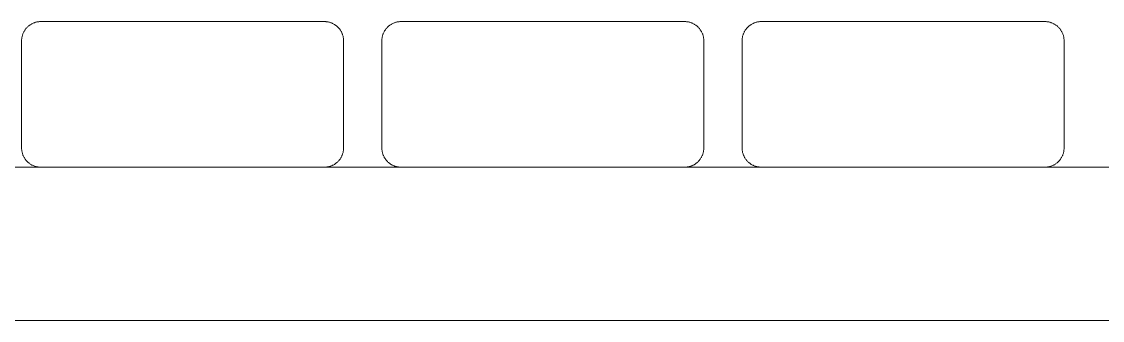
# Model space of a CAD drawing. Header units: millimetres. Extents: x -402 to 3954, y -41 to 3282.
# Drawn here: x 476.6 to 758.6, y 2845 to 2923 of the extents above; entities that cross this region are included whole.
import ezdxf

# ---------------------------------------------------------------- set-up
doc = ezdxf.new("R2010")
doc.units = ezdxf.units.MM
doc.layers.add('ZANO_R', color=7, linetype='Continuous', lineweight=0)

msp = doc.modelspace()

# ---------------------------------------------------------------- linework, layer by layer
at = {"layer": 'ZANO_R'}
for p, q in [((478.1, 2921.58), (477.98, 2921.45)), ((478.22, 2921.7), (478.1, 2921.58)), ((478.35, 2921.81), (478.22, 2921.7)), ((478.48, 2921.92), (478.35, 2921.81)), ((478.61, 2922.03), (478.48, 2921.92)), ((478.75, 2922.13), (478.61, 2922.03)), ((478.89, 2922.22), (478.75, 2922.13)), ((479.03, 2922.31), (478.89, 2922.22)), ((479.18, 2922.4), (479.03, 2922.31)), ((479.33, 2922.48), (479.18, 2922.4)), ((479.48, 2922.56), (479.33, 2922.48)), ((479.64, 2922.63), (479.48, 2922.56)), ((479.8, 2922.69), (479.64, 2922.63)), ((479.96, 2922.75), (479.8, 2922.69)), ((480.12, 2922.81), (479.96, 2922.75)), ((480.28, 2922.86), (480.12, 2922.81)), ((480.45, 2922.9), (480.28, 2922.86)), ((480.61, 2922.94), (480.45, 2922.9)), ((480.78, 2922.97), (480.61, 2922.94)), ((480.95, 2922.99), (480.78, 2922.97)), ((481.12, 2923.02), (480.95, 2922.99)), ((481.29, 2923.03), (481.12, 2923.02)), ((481.46, 2923.04), (481.29, 2923.03)), ((481.63, 2923.04), (481.46, 2923.04)), ((481.63, 2923.04), (555.63, 2923.04)), ((555.63, 2923.04), (555.8, 2923.04)), ((555.8, 2923.04), (555.97, 2923.03)), ((555.97, 2923.03), (556.14, 2923.02)), ((556.14, 2923.02), (556.31, 2922.99)), ((556.31, 2922.99), (556.48, 2922.97)), ((556.48, 2922.97), (556.65, 2922.94)), ((556.65, 2922.94), (556.82, 2922.9)), ((556.82, 2922.9), (556.98, 2922.86)), ((556.98, 2922.86), (557.14, 2922.81)), ((557.14, 2922.81), (557.31, 2922.75)), ((557.31, 2922.75), (557.47, 2922.69)), ((557.47, 2922.69), (557.62, 2922.63)), ((557.62, 2922.63), (557.78, 2922.56)), ((557.78, 2922.56), (557.93, 2922.48)), ((557.93, 2922.48), (558.08, 2922.4)), ((558.08, 2922.4), (558.23, 2922.31)), ((558.23, 2922.31), (558.37, 2922.22)), ((558.37, 2922.22), (558.51, 2922.13)), ((558.51, 2922.13), (558.65, 2922.03)), ((558.65, 2922.03), (558.79, 2921.92)), ((558.79, 2921.92), (558.92, 2921.81)), ((558.92, 2921.81), (559.04, 2921.7)), ((559.04, 2921.7), (559.17, 2921.58)), ((559.17, 2921.58), (559.29, 2921.45)), ((572.1, 2921.58), (571.98, 2921.45)), ((572.22, 2921.7), (572.1, 2921.58)), ((572.35, 2921.81), (572.22, 2921.7)), ((572.48, 2921.92), (572.35, 2921.81)), ((572.61, 2922.03), (572.48, 2921.92)), ((572.75, 2922.13), (572.61, 2922.03)), ((572.89, 2922.22), (572.75, 2922.13)), ((573.03, 2922.31), (572.89, 2922.22)), ((573.18, 2922.4), (573.03, 2922.31)), ((573.33, 2922.48), (573.18, 2922.4)), ((573.48, 2922.56), (573.33, 2922.48)), ((573.64, 2922.63), (573.48, 2922.56)), ((573.8, 2922.69), (573.64, 2922.63)), ((573.96, 2922.75), (573.8, 2922.69)), ((574.12, 2922.81), (573.96, 2922.75)), ((574.28, 2922.86), (574.12, 2922.81)), ((574.45, 2922.9), (574.28, 2922.86)), ((574.61, 2922.94), (574.45, 2922.9)), ((574.78, 2922.97), (574.61, 2922.94)), ((574.95, 2922.99), (574.78, 2922.97)), ((575.12, 2923.02), (574.95, 2922.99)), ((575.29, 2923.03), (575.12, 2923.02)), ((575.46, 2923.04), (575.29, 2923.03)), ((575.63, 2923.04), (575.46, 2923.04)), ((575.63, 2923.04), (649.63, 2923.04)), ((649.63, 2923.04), (649.8, 2923.04)), ((649.8, 2923.04), (649.97, 2923.03)), ((649.97, 2923.03), (650.14, 2923.02)), ((650.14, 2923.02), (650.31, 2922.99)), ((650.31, 2922.99), (650.48, 2922.97)), ((650.48, 2922.97), (650.65, 2922.94)), ((650.65, 2922.94), (650.82, 2922.9)), ((650.82, 2922.9), (650.98, 2922.86)), ((650.98, 2922.86), (651.14, 2922.81)), ((651.14, 2922.81), (651.31, 2922.75)), ((651.31, 2922.75), (651.47, 2922.69)), ((651.47, 2922.69), (651.62, 2922.63)), ((651.62, 2922.63), (651.78, 2922.56)), ((651.78, 2922.56), (651.93, 2922.48)), ((651.93, 2922.48), (652.08, 2922.4)), ((652.08, 2922.4), (652.23, 2922.31)), ((652.23, 2922.31), (652.37, 2922.22)), ((652.37, 2922.22), (652.51, 2922.13)), ((652.51, 2922.13), (652.65, 2922.03)), ((652.65, 2922.03), (652.79, 2921.92)), ((652.79, 2921.92), (652.92, 2921.81)), ((652.92, 2921.81), (653.04, 2921.7)), ((653.04, 2921.7), (653.17, 2921.58)), ((653.17, 2921.58), (653.29, 2921.45)), ((666.1, 2921.58), (665.98, 2921.45)), ((666.22, 2921.7), (666.1, 2921.58)), ((666.35, 2921.81), (666.22, 2921.7)), ((666.48, 2921.92), (666.35, 2921.81)), ((666.61, 2922.03), (666.48, 2921.92)), ((666.75, 2922.13), (666.61, 2922.03)), ((666.89, 2922.22), (666.75, 2922.13)), ((667.03, 2922.31), (666.89, 2922.22)), ((667.18, 2922.4), (667.03, 2922.31)), ((667.33, 2922.48), (667.18, 2922.4)), ((667.48, 2922.56), (667.33, 2922.48)), ((667.64, 2922.63), (667.48, 2922.56)), ((667.8, 2922.69), (667.64, 2922.63)), ((667.96, 2922.75), (667.8, 2922.69)), ((668.12, 2922.81), (667.96, 2922.75)), ((668.28, 2922.86), (668.12, 2922.81)), ((668.45, 2922.9), (668.28, 2922.86)), ((668.61, 2922.94), (668.45, 2922.9)), ((668.78, 2922.97), (668.61, 2922.94)), ((668.95, 2922.99), (668.78, 2922.97)), ((669.12, 2923.02), (668.95, 2922.99)), ((669.29, 2923.03), (669.12, 2923.02)), ((669.46, 2923.04), (669.29, 2923.03)), ((669.63, 2923.04), (669.46, 2923.04)), ((669.63, 2923.04), (743.63, 2923.04)), ((743.63, 2923.04), (743.8, 2923.04)), ((743.8, 2923.04), (743.97, 2923.03)), ((743.97, 2923.03), (744.14, 2923.02)), ((744.14, 2923.02), (744.31, 2922.99)), ((744.31, 2922.99), (744.48, 2922.97)), ((744.48, 2922.97), (744.65, 2922.94)), ((744.65, 2922.94), (744.82, 2922.9)), ((744.82, 2922.9), (744.98, 2922.86)), ((744.98, 2922.86), (745.14, 2922.81)), ((745.14, 2922.81), (745.31, 2922.75)), ((745.31, 2922.75), (745.47, 2922.69)), ((745.47, 2922.69), (745.62, 2922.63)), ((745.62, 2922.63), (745.78, 2922.56)), ((745.78, 2922.56), (745.93, 2922.48)), ((745.93, 2922.48), (746.08, 2922.4)), ((746.08, 2922.4), (746.23, 2922.31)), ((746.23, 2922.31), (746.37, 2922.22)), ((746.37, 2922.22), (746.51, 2922.13)), ((746.51, 2922.13), (746.65, 2922.03)), ((746.65, 2922.03), (746.79, 2921.92)), ((746.79, 2921.92), (746.92, 2921.81)), ((746.92, 2921.81), (747.04, 2921.7)), ((747.04, 2921.7), (747.17, 2921.58)), ((747.17, 2921.58), (747.29, 2921.45)), ((476.68, 2918.72), (476.66, 2918.55)), ((476.7, 2918.89), (476.68, 2918.72)), ((476.74, 2919.06), (476.7, 2918.89)), ((476.77, 2919.23), (476.74, 2919.06)), ((476.82, 2919.39), (476.77, 2919.23)), ((476.87, 2919.55), (476.82, 2919.39)), ((476.92, 2919.72), (476.87, 2919.55)), ((476.98, 2919.88), (476.92, 2919.72)), ((477.05, 2920.03), (476.98, 2919.88)), ((477.12, 2920.19), (477.05, 2920.03)), ((477.19, 2920.34), (477.12, 2920.19)), ((477.27, 2920.49), (477.19, 2920.34)), ((477.36, 2920.64), (477.27, 2920.49)), ((477.45, 2920.78), (477.36, 2920.64)), ((477.55, 2920.92), (477.45, 2920.78)), ((477.65, 2921.06), (477.55, 2920.92)), ((477.75, 2921.2), (477.65, 2921.06)), ((477.86, 2921.33), (477.75, 2921.2)), ((477.98, 2921.45), (477.86, 2921.33)), ((559.29, 2921.45), (559.4, 2921.33)), ((559.4, 2921.33), (559.51, 2921.2)), ((559.51, 2921.2), (559.62, 2921.06)), ((559.62, 2921.06), (559.72, 2920.92)), ((559.72, 2920.92), (559.81, 2920.78)), ((559.81, 2920.78), (559.9, 2920.64)), ((559.9, 2920.64), (559.99, 2920.49)), ((559.99, 2920.49), (560.07, 2920.34)), ((560.07, 2920.34), (560.15, 2920.19)), ((560.15, 2920.19), (560.22, 2920.03)), ((560.22, 2920.03), (560.28, 2919.88)), ((560.28, 2919.88), (560.34, 2919.72)), ((560.34, 2919.72), (560.4, 2919.55)), ((560.4, 2919.55), (560.45, 2919.39)), ((560.45, 2919.39), (560.49, 2919.23)), ((560.49, 2919.23), (560.53, 2919.06)), ((560.53, 2919.06), (560.56, 2918.89)), ((560.56, 2918.89), (560.58, 2918.72)), ((560.58, 2918.72), (560.61, 2918.55)), ((570.68, 2918.72), (570.66, 2918.55)), ((570.7, 2918.89), (570.68, 2918.72)), ((570.74, 2919.06), (570.7, 2918.89)), ((570.77, 2919.23), (570.74, 2919.06)), ((570.82, 2919.39), (570.77, 2919.23)), ((570.87, 2919.55), (570.82, 2919.39)), ((570.92, 2919.72), (570.87, 2919.55)), ((570.98, 2919.88), (570.92, 2919.72)), ((571.05, 2920.03), (570.98, 2919.88)), ((571.12, 2920.19), (571.05, 2920.03)), ((571.19, 2920.34), (571.12, 2920.19)), ((571.27, 2920.49), (571.19, 2920.34)), ((571.36, 2920.64), (571.27, 2920.49)), ((571.45, 2920.78), (571.36, 2920.64)), ((571.55, 2920.92), (571.45, 2920.78)), ((571.65, 2921.06), (571.55, 2920.92)), ((571.75, 2921.2), (571.65, 2921.06)), ((571.86, 2921.33), (571.75, 2921.2)), ((571.98, 2921.45), (571.86, 2921.33)), ((653.29, 2921.45), (653.4, 2921.33)), ((653.4, 2921.33), (653.51, 2921.2)), ((653.51, 2921.2), (653.62, 2921.06)), ((653.62, 2921.06), (653.72, 2920.92)), ((653.72, 2920.92), (653.81, 2920.78)), ((653.81, 2920.78), (653.9, 2920.64)), ((653.9, 2920.64), (653.99, 2920.49)), ((653.99, 2920.49), (654.07, 2920.34)), ((654.07, 2920.34), (654.15, 2920.19)), ((654.15, 2920.19), (654.22, 2920.03)), ((654.22, 2920.03), (654.28, 2919.88)), ((654.28, 2919.88), (654.34, 2919.72)), ((654.34, 2919.72), (654.4, 2919.55)), ((654.4, 2919.55), (654.45, 2919.39)), ((654.45, 2919.39), (654.49, 2919.23)), ((654.49, 2919.23), (654.53, 2919.06)), ((654.53, 2919.06), (654.56, 2918.89)), ((654.56, 2918.89), (654.58, 2918.72)), ((654.58, 2918.72), (654.61, 2918.55)), ((664.68, 2918.72), (664.66, 2918.55)), ((664.7, 2918.89), (664.68, 2918.72)), ((664.74, 2919.06), (664.7, 2918.89)), ((664.77, 2919.23), (664.74, 2919.06)), ((664.82, 2919.39), (664.77, 2919.23)), ((664.87, 2919.55), (664.82, 2919.39)), ((664.92, 2919.72), (664.87, 2919.55)), ((664.98, 2919.88), (664.92, 2919.72)), ((665.05, 2920.03), (664.98, 2919.88)), ((665.12, 2920.19), (665.05, 2920.03)), ((665.19, 2920.34), (665.12, 2920.19)), ((665.27, 2920.49), (665.19, 2920.34)), ((665.36, 2920.64), (665.27, 2920.49)), ((665.45, 2920.78), (665.36, 2920.64)), ((665.55, 2920.92), (665.45, 2920.78)), ((665.65, 2921.06), (665.55, 2920.92)), ((665.75, 2921.2), (665.65, 2921.06)), ((665.86, 2921.33), (665.75, 2921.2)), ((665.98, 2921.45), (665.86, 2921.33)), ((747.29, 2921.45), (747.4, 2921.33)), ((747.4, 2921.33), (747.51, 2921.2)), ((747.51, 2921.2), (747.62, 2921.06)), ((747.62, 2921.06), (747.72, 2920.92)), ((747.72, 2920.92), (747.81, 2920.78)), ((747.81, 2920.78), (747.9, 2920.64)), ((747.9, 2920.64), (747.99, 2920.49)), ((747.99, 2920.49), (748.07, 2920.34)), ((748.07, 2920.34), (748.15, 2920.19)), ((748.15, 2920.19), (748.22, 2920.03)), ((748.22, 2920.03), (748.28, 2919.88)), ((748.28, 2919.88), (748.34, 2919.72)), ((748.34, 2919.72), (748.4, 2919.55)), ((748.4, 2919.55), (748.45, 2919.39)), ((748.45, 2919.39), (748.49, 2919.23)), ((748.49, 2919.23), (748.53, 2919.06)), ((748.53, 2919.06), (748.56, 2918.89)), ((748.56, 2918.89), (748.58, 2918.72)), ((748.58, 2918.72), (748.61, 2918.55)), ((476.64, 2918.38), (476.63, 2918.21)), ((476.63, 2918.21), (476.63, 2918.04)), ((476.63, 2890.04), (476.63, 2918.04)), ((476.66, 2918.55), (476.64, 2918.38)), ((560.61, 2918.55), (560.62, 2918.38)), ((560.62, 2918.38), (560.63, 2918.21)), ((560.63, 2918.21), (560.63, 2918.04)), ((560.63, 2918.04), (560.63, 2890.04)), ((570.64, 2918.38), (570.63, 2918.21)), ((570.63, 2918.21), (570.63, 2918.04)), ((570.63, 2890.04), (570.63, 2918.04)), ((570.66, 2918.55), (570.64, 2918.38)), ((654.61, 2918.55), (654.62, 2918.38)), ((654.62, 2918.38), (654.63, 2918.21)), ((654.63, 2918.21), (654.63, 2918.04)), ((654.63, 2918.04), (654.63, 2890.04)), ((664.64, 2918.38), (664.63, 2918.21)), ((664.63, 2918.21), (664.63, 2918.04)), ((664.63, 2890.04), (664.63, 2918.04)), ((664.66, 2918.55), (664.64, 2918.38)), ((748.61, 2918.55), (748.62, 2918.38)), ((748.62, 2918.38), (748.63, 2918.21)), ((748.63, 2918.21), (748.63, 2918.04)), ((748.63, 2918.04), (748.63, 2890.04)), ((476.63, 2890.04), (476.63, 2889.87)), ((476.63, 2889.87), (476.64, 2889.7)), ((476.64, 2889.7), (476.66, 2889.53)), ((476.66, 2889.53), (476.68, 2889.36)), ((476.68, 2889.36), (476.7, 2889.19)), ((476.7, 2889.19), (476.74, 2889.02)), ((476.74, 2889.02), (476.77, 2888.86)), ((476.77, 2888.86), (476.82, 2888.69)), ((476.82, 2888.69), (476.87, 2888.53)), ((476.87, 2888.53), (476.92, 2888.37)), ((476.92, 2888.37), (476.98, 2888.21)), ((476.98, 2888.21), (477.05, 2888.05)), ((477.05, 2888.05), (477.12, 2887.89)), ((477.12, 2887.89), (477.19, 2887.74)), ((477.19, 2887.74), (477.27, 2887.59)), ((559.99, 2887.59), (560.07, 2887.74)), ((560.07, 2887.74), (560.15, 2887.89)), ((560.15, 2887.89), (560.22, 2888.05)), ((560.22, 2888.05), (560.28, 2888.21)), ((560.28, 2888.21), (560.34, 2888.37)), ((560.34, 2888.37), (560.4, 2888.53)), ((560.4, 2888.53), (560.45, 2888.69)), ((560.45, 2888.69), (560.49, 2888.86)), ((560.49, 2888.86), (560.53, 2889.02)), ((560.53, 2889.02), (560.56, 2889.19)), ((560.56, 2889.19), (560.58, 2889.36)), ((560.58, 2889.36), (560.61, 2889.53)), ((560.61, 2889.53), (560.62, 2889.7)), ((560.62, 2889.7), (560.63, 2889.87)), ((560.63, 2889.87), (560.63, 2890.04)), ((570.63, 2890.04), (570.63, 2889.87)), ((570.63, 2889.87), (570.64, 2889.7)), ((570.64, 2889.7), (570.66, 2889.53)), ((570.66, 2889.53), (570.68, 2889.36)), ((570.68, 2889.36), (570.7, 2889.19)), ((570.7, 2889.19), (570.74, 2889.02)), ((570.74, 2889.02), (570.77, 2888.86)), ((570.77, 2888.86), (570.82, 2888.69)), ((570.82, 2888.69), (570.87, 2888.53)), ((570.87, 2888.53), (570.92, 2888.37)), ((570.92, 2888.37), (570.98, 2888.21)), ((570.98, 2888.21), (571.05, 2888.05)), ((571.05, 2888.05), (571.12, 2887.89)), ((571.12, 2887.89), (571.19, 2887.74)), ((571.19, 2887.74), (571.27, 2887.59)), ((653.99, 2887.59), (654.07, 2887.74)), ((654.07, 2887.74), (654.15, 2887.89)), ((654.15, 2887.89), (654.22, 2888.05)), ((654.22, 2888.05), (654.28, 2888.21)), ((654.28, 2888.21), (654.34, 2888.37)), ((654.34, 2888.37), (654.4, 2888.53)), ((654.4, 2888.53), (654.45, 2888.69)), ((654.45, 2888.69), (654.49, 2888.86)), ((654.49, 2888.86), (654.53, 2889.02)), ((654.53, 2889.02), (654.56, 2889.19)), ((654.56, 2889.19), (654.58, 2889.36)), ((654.58, 2889.36), (654.61, 2889.53)), ((654.61, 2889.53), (654.62, 2889.7)), ((654.62, 2889.7), (654.63, 2889.87)), ((654.63, 2889.87), (654.63, 2890.04)), ((664.63, 2890.04), (664.63, 2889.87)), ((664.63, 2889.87), (664.64, 2889.7)), ((664.64, 2889.7), (664.66, 2889.53)), ((664.66, 2889.53), (664.68, 2889.36)), ((664.68, 2889.36), (664.7, 2889.19)), ((664.7, 2889.19), (664.74, 2889.02)), ((664.74, 2889.02), (664.77, 2888.86)), ((664.77, 2888.86), (664.82, 2888.69)), ((664.82, 2888.69), (664.87, 2888.53)), ((664.87, 2888.53), (664.92, 2888.37)), ((664.92, 2888.37), (664.98, 2888.21)), ((664.98, 2888.21), (665.05, 2888.05)), ((665.05, 2888.05), (665.12, 2887.89)), ((665.12, 2887.89), (665.19, 2887.74)), ((665.19, 2887.74), (665.27, 2887.59)), ((747.99, 2887.59), (748.07, 2887.74)), ((748.07, 2887.74), (748.15, 2887.89)), ((748.15, 2887.89), (748.22, 2888.05)), ((748.22, 2888.05), (748.28, 2888.21)), ((748.28, 2888.21), (748.34, 2888.37)), ((748.34, 2888.37), (748.4, 2888.53)), ((748.4, 2888.53), (748.45, 2888.69)), ((748.45, 2888.69), (748.49, 2888.86)), ((748.49, 2888.86), (748.53, 2889.02)), ((748.53, 2889.02), (748.56, 2889.19)), ((748.56, 2889.19), (748.58, 2889.36)), ((748.58, 2889.36), (748.61, 2889.53)), ((748.61, 2889.53), (748.62, 2889.7)), ((748.62, 2889.7), (748.63, 2889.87)), ((748.63, 2889.87), (748.63, 2890.04)), ((481.52, 2885.04), (461.74, 2885.04)), ((477.27, 2887.59), (477.36, 2887.44)), ((477.36, 2887.44), (477.45, 2887.3)), ((477.45, 2887.3), (477.55, 2887.16)), ((477.55, 2887.16), (477.65, 2887.02)), ((477.65, 2887.02), (477.75, 2886.89)), ((477.75, 2886.89), (477.86, 2886.76)), ((477.86, 2886.76), (477.98, 2886.63)), ((477.98, 2886.63), (478.1, 2886.51)), ((478.1, 2886.51), (478.22, 2886.39)), ((478.22, 2886.39), (478.35, 2886.27)), ((478.35, 2886.27), (478.48, 2886.16)), ((478.48, 2886.16), (478.61, 2886.06)), ((478.61, 2886.06), (478.75, 2885.96)), ((478.75, 2885.96), (478.89, 2885.86)), ((478.89, 2885.86), (479.03, 2885.77)), ((479.03, 2885.77), (479.18, 2885.68)), ((479.18, 2885.68), (479.33, 2885.6)), ((479.33, 2885.6), (479.48, 2885.53)), ((479.48, 2885.53), (479.64, 2885.46)), ((479.64, 2885.46), (479.8, 2885.39)), ((479.8, 2885.39), (479.96, 2885.33)), ((479.96, 2885.33), (480.12, 2885.28)), ((480.12, 2885.28), (480.28, 2885.23)), ((480.28, 2885.23), (480.45, 2885.18)), ((480.45, 2885.18), (480.61, 2885.15)), ((480.61, 2885.15), (480.78, 2885.11)), ((480.78, 2885.11), (480.95, 2885.09)), ((480.95, 2885.09), (481.12, 2885.07)), ((481.12, 2885.07), (481.29, 2885.05)), ((481.29, 2885.05), (481.46, 2885.04)), ((481.46, 2885.04), (481.63, 2885.04)), ((555.63, 2885.04), (481.63, 2885.04)), ((555.63, 2885.04), (555.8, 2885.04)), ((575.52, 2885.04), (555.74, 2885.04)), ((555.8, 2885.04), (555.97, 2885.05)), ((555.97, 2885.05), (556.14, 2885.07)), ((556.14, 2885.07), (556.31, 2885.09)), ((556.31, 2885.09), (556.48, 2885.11)), ((556.48, 2885.11), (556.65, 2885.15)), ((556.65, 2885.15), (556.82, 2885.18)), ((556.82, 2885.18), (556.98, 2885.23)), ((556.98, 2885.23), (557.14, 2885.28)), ((557.14, 2885.28), (557.31, 2885.33)), ((557.31, 2885.33), (557.47, 2885.39)), ((557.47, 2885.39), (557.62, 2885.46)), ((557.62, 2885.46), (557.78, 2885.53)), ((557.78, 2885.53), (557.93, 2885.6)), ((557.93, 2885.6), (558.08, 2885.68)), ((558.08, 2885.68), (558.23, 2885.77)), ((558.23, 2885.77), (558.37, 2885.86)), ((558.37, 2885.86), (558.51, 2885.96)), ((558.51, 2885.96), (558.65, 2886.06)), ((558.65, 2886.06), (558.79, 2886.16)), ((558.79, 2886.16), (558.92, 2886.27)), ((558.92, 2886.27), (559.04, 2886.39)), ((559.04, 2886.39), (559.17, 2886.51)), ((559.17, 2886.51), (559.29, 2886.63)), ((559.29, 2886.63), (559.4, 2886.76)), ((559.4, 2886.76), (559.51, 2886.89)), ((559.51, 2886.89), (559.62, 2887.02)), ((559.62, 2887.02), (559.72, 2887.16)), ((559.72, 2887.16), (559.81, 2887.3)), ((559.81, 2887.3), (559.9, 2887.44)), ((559.9, 2887.44), (559.99, 2887.59)), ((571.27, 2887.59), (571.36, 2887.44)), ((571.36, 2887.44), (571.45, 2887.3)), ((571.45, 2887.3), (571.55, 2887.16)), ((571.55, 2887.16), (571.65, 2887.02)), ((571.65, 2887.02), (571.75, 2886.89)), ((571.75, 2886.89), (571.86, 2886.76)), ((571.86, 2886.76), (571.98, 2886.63)), ((571.98, 2886.63), (572.1, 2886.51)), ((572.1, 2886.51), (572.22, 2886.39)), ((572.22, 2886.39), (572.35, 2886.27)), ((572.35, 2886.27), (572.48, 2886.16)), ((572.48, 2886.16), (572.61, 2886.06)), ((572.61, 2886.06), (572.75, 2885.96)), ((572.75, 2885.96), (572.89, 2885.86)), ((572.89, 2885.86), (573.03, 2885.77)), ((573.03, 2885.77), (573.18, 2885.68)), ((573.18, 2885.68), (573.33, 2885.6)), ((573.33, 2885.6), (573.48, 2885.53)), ((573.48, 2885.53), (573.64, 2885.46)), ((573.64, 2885.46), (573.8, 2885.39)), ((573.8, 2885.39), (573.96, 2885.33)), ((573.96, 2885.33), (574.12, 2885.28)), ((574.12, 2885.28), (574.28, 2885.23)), ((574.28, 2885.23), (574.45, 2885.18)), ((574.45, 2885.18), (574.61, 2885.15)), ((574.61, 2885.15), (574.78, 2885.11)), ((574.78, 2885.11), (574.95, 2885.09)), ((574.95, 2885.09), (575.12, 2885.07)), ((575.12, 2885.07), (575.29, 2885.05)), ((575.29, 2885.05), (575.46, 2885.04)), ((575.46, 2885.04), (575.63, 2885.04)), ((649.63, 2885.04), (575.63, 2885.04)), ((649.63, 2885.04), (649.8, 2885.04)), ((669.52, 2885.04), (649.74, 2885.04)), ((649.8, 2885.04), (649.97, 2885.05)), ((649.97, 2885.05), (650.14, 2885.07)), ((650.14, 2885.07), (650.31, 2885.09)), ((650.31, 2885.09), (650.48, 2885.11)), ((650.48, 2885.11), (650.65, 2885.15)), ((650.65, 2885.15), (650.82, 2885.18)), ((650.82, 2885.18), (650.98, 2885.23)), ((650.98, 2885.23), (651.14, 2885.28)), ((651.14, 2885.28), (651.31, 2885.33)), ((651.31, 2885.33), (651.47, 2885.39)), ((651.47, 2885.39), (651.62, 2885.46)), ((651.62, 2885.46), (651.78, 2885.53)), ((651.78, 2885.53), (651.93, 2885.6)), ((651.93, 2885.6), (652.08, 2885.68)), ((652.08, 2885.68), (652.23, 2885.77)), ((652.23, 2885.77), (652.37, 2885.86)), ((652.37, 2885.86), (652.51, 2885.96)), ((652.51, 2885.96), (652.65, 2886.06)), ((652.65, 2886.06), (652.79, 2886.16)), ((652.79, 2886.16), (652.92, 2886.27)), ((652.92, 2886.27), (653.04, 2886.39)), ((653.04, 2886.39), (653.17, 2886.51)), ((653.17, 2886.51), (653.29, 2886.63)), ((653.29, 2886.63), (653.4, 2886.76)), ((653.4, 2886.76), (653.51, 2886.89)), ((653.51, 2886.89), (653.62, 2887.02)), ((653.62, 2887.02), (653.72, 2887.16)), ((653.72, 2887.16), (653.81, 2887.3)), ((653.81, 2887.3), (653.9, 2887.44)), ((653.9, 2887.44), (653.99, 2887.59)), ((665.27, 2887.59), (665.36, 2887.44)), ((665.36, 2887.44), (665.45, 2887.3)), ((665.45, 2887.3), (665.55, 2887.16)), ((665.55, 2887.16), (665.65, 2887.02)), ((665.65, 2887.02), (665.75, 2886.89)), ((665.75, 2886.89), (665.86, 2886.76)), ((665.86, 2886.76), (665.98, 2886.63)), ((665.98, 2886.63), (666.1, 2886.51)), ((666.1, 2886.51), (666.22, 2886.39)), ((666.22, 2886.39), (666.35, 2886.27)), ((666.35, 2886.27), (666.48, 2886.16)), ((666.48, 2886.16), (666.61, 2886.06)), ((666.61, 2886.06), (666.75, 2885.96)), ((666.75, 2885.96), (666.89, 2885.86)), ((666.89, 2885.86), (667.03, 2885.77)), ((667.03, 2885.77), (667.18, 2885.68)), ((667.18, 2885.68), (667.33, 2885.6)), ((667.33, 2885.6), (667.48, 2885.53)), ((667.48, 2885.53), (667.64, 2885.46)), ((667.64, 2885.46), (667.8, 2885.39)), ((667.8, 2885.39), (667.96, 2885.33)), ((667.96, 2885.33), (668.12, 2885.28)), ((668.12, 2885.28), (668.28, 2885.23)), ((668.28, 2885.23), (668.45, 2885.18)), ((668.45, 2885.18), (668.61, 2885.15)), ((668.61, 2885.15), (668.78, 2885.11)), ((668.78, 2885.11), (668.95, 2885.09)), ((668.95, 2885.09), (669.12, 2885.07)), ((669.12, 2885.07), (669.29, 2885.05)), ((669.29, 2885.05), (669.46, 2885.04)), ((669.46, 2885.04), (669.63, 2885.04)), ((743.63, 2885.04), (669.63, 2885.04)), ((743.63, 2885.04), (743.8, 2885.04)), ((763.52, 2885.04), (743.74, 2885.04)), ((743.8, 2885.04), (743.97, 2885.05)), ((743.97, 2885.05), (744.14, 2885.07)), ((744.14, 2885.07), (744.31, 2885.09)), ((744.31, 2885.09), (744.48, 2885.11)), ((744.48, 2885.11), (744.65, 2885.15)), ((744.65, 2885.15), (744.82, 2885.18)), ((744.82, 2885.18), (744.98, 2885.23)), ((744.98, 2885.23), (745.14, 2885.28)), ((745.14, 2885.28), (745.31, 2885.33)), ((745.31, 2885.33), (745.47, 2885.39)), ((745.47, 2885.39), (745.62, 2885.46)), ((745.62, 2885.46), (745.78, 2885.53)), ((745.78, 2885.53), (745.93, 2885.6)), ((745.93, 2885.6), (746.08, 2885.68)), ((746.08, 2885.68), (746.23, 2885.77)), ((746.23, 2885.77), (746.37, 2885.86)), ((746.37, 2885.86), (746.51, 2885.96)), ((746.51, 2885.96), (746.65, 2886.06)), ((746.65, 2886.06), (746.79, 2886.16)), ((746.79, 2886.16), (746.92, 2886.27)), ((746.92, 2886.27), (747.04, 2886.39)), ((747.04, 2886.39), (747.17, 2886.51)), ((747.17, 2886.51), (747.29, 2886.63)), ((747.29, 2886.63), (747.4, 2886.76)), ((747.4, 2886.76), (747.51, 2886.89)), ((747.51, 2886.89), (747.62, 2887.02)), ((747.62, 2887.02), (747.72, 2887.16)), ((747.72, 2887.16), (747.81, 2887.3)), ((747.81, 2887.3), (747.9, 2887.44)), ((747.9, 2887.44), (747.99, 2887.59)), ((-89.37, 2845.04), (1690.63, 2845.04))]:
    msp.add_line(p, q, dxfattribs=at)

doc.saveas('drawing.dxf')
